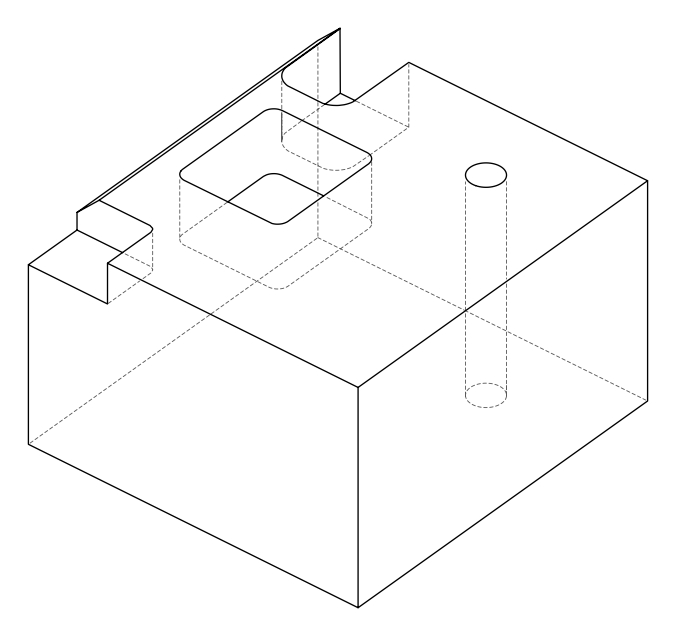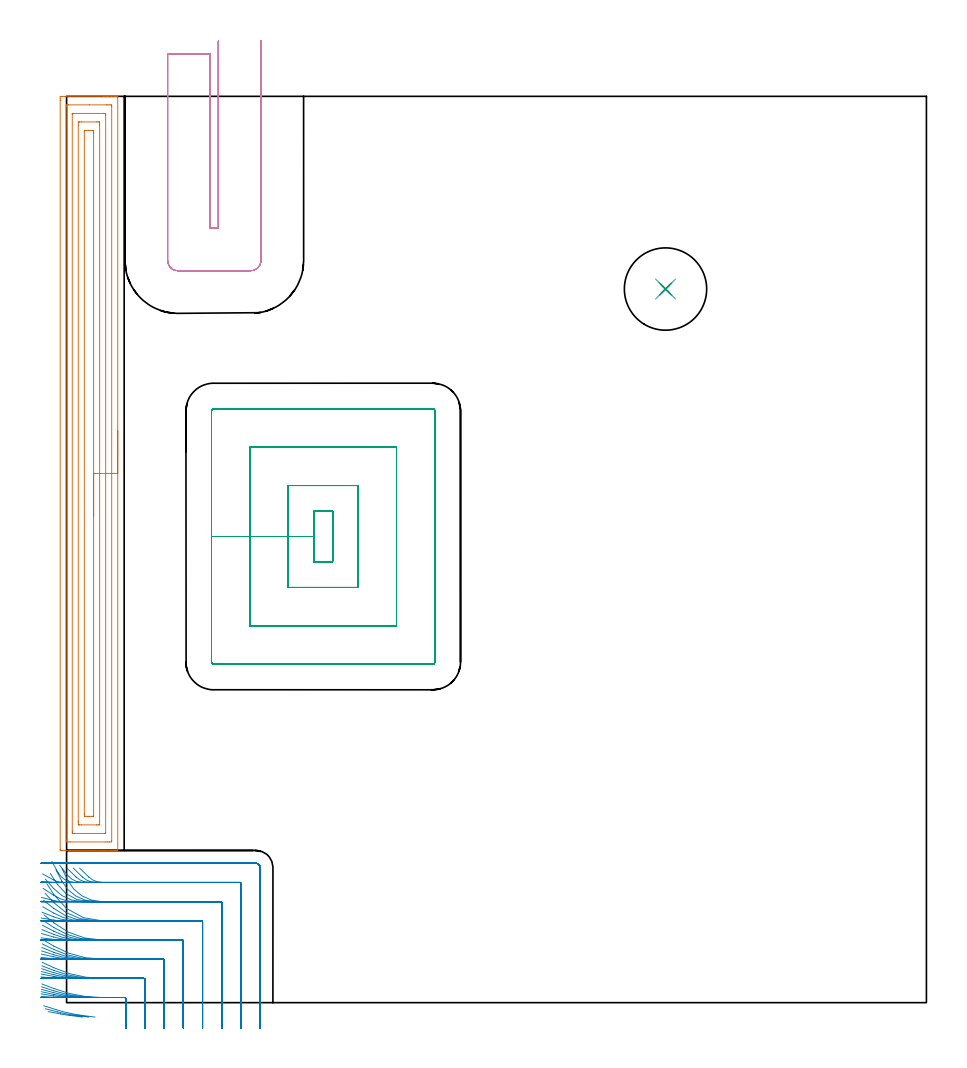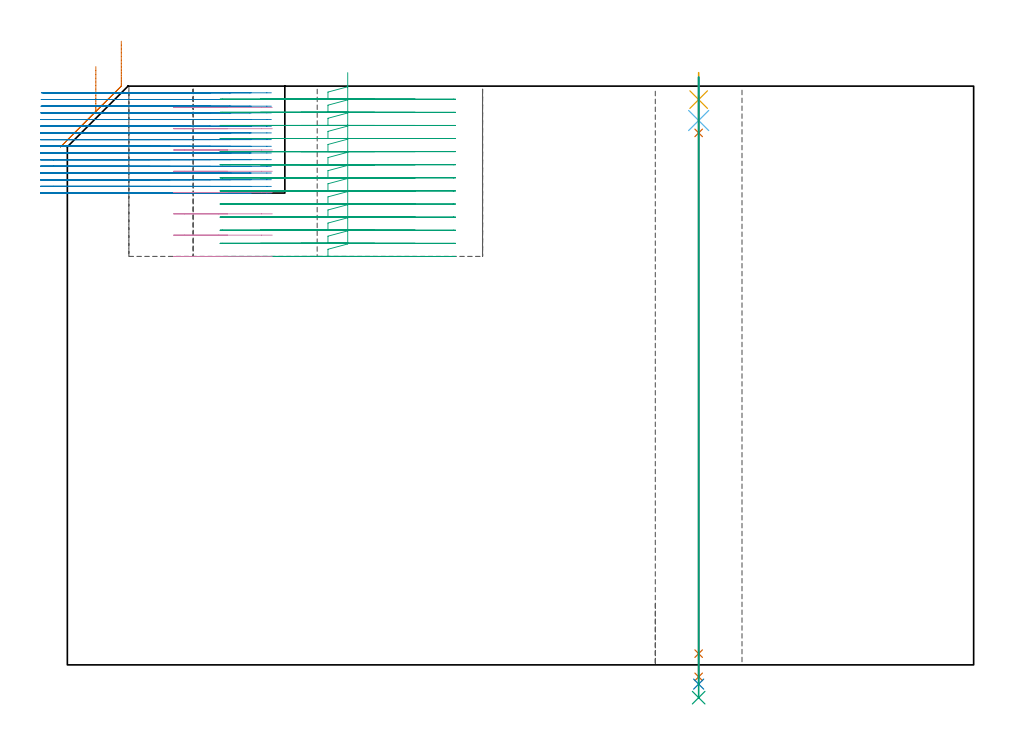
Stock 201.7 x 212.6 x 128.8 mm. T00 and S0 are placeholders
(PLAN: 9 operations, 8 tool changes, 45 min)
(1 AREA_MILL | FG_CHAMFER_SURFACE | UGT0205_001 | 7.36 min | 16753 mm3)
(2 MILL_CORNER_NOTCH_RECTANGULAR | CORNER_NOTCH_RECTANGULAR | UGT0201_014 | Follow Part, ap 1.5, ae 75% | 17.65 min | 40410 mm3)
(3 MILL_RECTANGULAR_POCKET | POCKET_RECTANGULAR_STRAIGHT | NXT0201_011 | Follow Part, ap 3, ae 75% | 14.61 min | 174144 mm3)
(4 MILL_SLOT | SLOT_PARTIAL_RECTANGULAR | UGT0201_094 | Follow Part, ap 5, ae 75% | 3.65 min | 78325 mm3)
(5 SPOT_DRILL | STEP1HOLE | NXT0321_9005460120000 | 0.05 min | 182 mm3)
(6 DRILL_BLIND_HOLE_INTO_CENTER | STEP1HOLE | NXT0301_022 | 0.04 min | 94 mm3)
(7 GUN_DRILL_THROUGH_HOLE | STEP1HOLE | UGT0307_001 | 0.57 min | 2379 mm3)
(8 SPADE_DRILL_TO_ENLARGE_THROUGH_HOLE | STEP1HOLE | UGT0306_003 | 0.54 min | 13143 mm3)
(9 DRILL_TO_ENLARGE_THROUGH_HOLE | STEP1HOLE | UGT0301_260 | 0.55 min | 21859 mm3)
(TOOL UGT0205_001 | Chamfer Mill 20 x 3 x 45 deg. | D20 FL50 Z2)
(TOOL UGT0201_014 | End mill 6 mm | D6 FL24 Z4)
(TOOL NXT0201_011 | ENDMILL 12mm [2P460-1200-NA 1630] | D12 FL38 Z6)
(TOOL UGT0201_094 | End mill 20 mm | D20 FL38 Z4)
(TOOL NXT0321_9005460120000 | NC Spot Drill, 142deg, 12mm, Carbide, Uncoated | D12 PA142 FL30 Z2)
(TOOL NXT0301_022 | Carbide Drill 5.1mm [860.1-0510-015A1-MM 2214] | D5.1 PA140 FL28 Z2)
(TOOL UGT0307_001 | Gun Drill 5 mm | D5 PA130 FL24 Z1)
(TOOL UGT0306_003 | Spade Drill 12.5mm | D12.5 PA132 FL10 Z2)
(TOOL UGT0301_260 | Twist Drill 19.3 mm | D19.3 PA118 FL140 Z2)
(OP 1 AREA_MILL)
G17 G21 G94 G90
T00 M6
G54
G17 G0 G90 X12. Y134.15 S1061 M3
G43 Z138.8 H0
G94 G1 Y134.112 Z137.928 F250.
Y133.998 Z137.063
Y133.809 Z136.212
Y133.547 Z135.38
Y133.213 Z134.574
Y132.81 Z133.8
Y132.342 Z133.064
Y131.81 Z132.372
Y131.221 Z131.729
Y130.578 Z131.139
Y129.886 Z130.608
Y129.15 Z130.14
Y128.376 Z129.737
Y127.57 Z129.403
Y126.738 Z129.141
Y125.886 Z128.952
Y125.022 Z128.838
Y124.15 Z128.8
Y35.852
X11.997 Y35.71 Z128.788
X11.97 Y35.707 Z128.761
X11.634 Y35.7 Z128.434
X11.18 Z127.979
X10.575 Z127.37
X9.386 Z126.183
X8.8 Z125.594
X-1.257 Y35.701 Z115.541
X-1.492 Y35.71 Z115.306
X-1.499 Y35.945 Z115.299
Y35.978
X-1.5 Y211.65 Z115.3
X-1.499 Y212.002 Z115.301
X-1.494 Y212.536 Z115.303
X-1.492 Y212.592 Z115.306
X-0.963 Y212.596 Z115.834
X-0.368 Y212.6 Z116.429
X8.8 Z125.594
X9.386 Z126.183
X9.688 Z126.484
X10.273 Z127.07
X10.575 Z127.37
X11.18 Z127.979
X11.463 Z128.262
X11.635 Z128.434
X11.97 Y212.593 Z128.761
X11.997 Y212.59 Z128.788
X12. Y212.448 Z128.8
Y124.15
X10.586 Z127.386
Y38.071
X10.575 Y37.71 Z127.375
X10.066 Y37.702 Z126.866
X9.688 Y37.7 Z126.488
X9.18 Z125.98
X0.812 Z117.612
X0.302 Y37.702 Z117.102
X-0.075 Y37.71 Z116.725
X-0.086 Y38.082 Z116.714
Y38.092
Y210.229
X-0.075 Y210.59 Z116.725
X0.434 Y210.598 Z117.234
X5.314 Y210.6 Z122.114
X9.308 Z126.108
X9.688 Z126.488
X10.198 Y210.598 Z126.998
X10.575 Y210.59 Z127.375
X10.585 Y210.218 Z127.385
X10.586 Y210.208 Z127.386
Y124.15
X9.172 Z125.972
X9.171 Y39.865 Z125.971
X9.17 Y39.772 Z125.97
X9.168 Y39.727 Z125.968
X9.166 Y39.712 Z125.966
X9.129 Y39.708 Z125.929
X8.964 Y39.701 Z125.764
X1.7 Y39.7 Z118.5
X1.535 Y39.702 Z118.335
X1.426 Y39.705 Z118.226
X1.343 Y39.71 Z118.143
X1.335 Y39.743 Z118.135
X1.333 Y39.865 Z118.133
X1.329 Y40.238 Z118.129
Y208.435
X1.33 Y208.528 Z118.13
X1.332 Y208.573 Z118.132
X1.334 Y208.588 Z118.134
X1.371 Y208.592 Z118.171
X1.536 Y208.599 Z118.336
X8.8 Y208.6 Z125.6
X8.965 Y208.598 Z125.765
X9.074 Y208.595 Z125.874
X9.157 Y208.59 Z125.957
X9.165 Y208.557 Z125.965
X9.167 Y208.435 Z125.967
X9.171 Y208.062 Z125.971
X9.172 Y124.15 Z125.972
X7.757 Z124.557
Y42.541
X7.753 Y41.81 Z124.553
X7.75 Y41.71 Z124.55
X7.653 Y41.706 Z124.453
X7.444 Y41.702 Z124.244
X7.025 Y41.7 Z123.825
X3.424 Z120.224
X3.038 Y41.702 Z119.838
X2.845 Y41.706 Z119.645
X2.754 Y41.71 Z119.554
X2.75 Y41.773 Z119.55
X2.744 Y42.384 Z119.544
X2.743 Y42.541 Z119.543
Y205.759
X2.747 Y206.49 Z119.547
X2.75 Y206.59 Z119.55
X2.847 Y206.594 Z119.647
X3.056 Y206.598 Z119.856
X3.475 Y206.6 Z120.275
X7.076 Z123.876
X7.462 Y206.598 Z124.262
X7.655 Y206.594 Z124.455
X7.746 Y206.59 Z124.546
X7.75 Y206.527 Z124.55
X7.756 Y205.916 Z124.556
X7.757 Y205.759 Z124.557
Y124.15
X6.343 Z123.143
Y43.912
X6.341 Y43.774 Z123.141
X6.338 Y43.725 Z123.138
X6.335 Y43.709 Z123.135
X6.331 Y43.706 Z123.131
X6.293 Y43.703 Z123.093
X6.138 Y43.701 Z122.938
X5.872 Y43.7 Z122.672
X5.25 Z122.05
X4.983 Y43.701 Z121.783
X4.362 Y43.71 Z121.162
X4.164 Y43.715 Z120.964
X4.159 Y44.118 Z120.959
X4.158 Y44.325 Z120.958
X4.157 Y204.388 Z120.957
X4.159 Y204.526 Z120.959
X4.162 Y204.575 Z120.962
X4.165 Y204.591 Z120.965
X4.169 Y204.594 Z120.969
X4.207 Y204.597 Z121.007
X4.362 Y204.599 Z121.162
X4.628 Y204.6 Z121.428
X5.25 Z122.05
X5.517 Y204.599 Z122.317
X6.138 Y204.59 Z122.938
X6.336 Y204.585 Z123.136
X6.341 Y204.182 Z123.141
X6.342 Y203.975 Z123.142
X6.343 Y124.15 Z123.143
Y123.278 Z123.181
Y122.414 Z123.295
Y121.562 Z123.484
Y120.73 Z123.746
Y119.924 Z124.08
Y119.15 Z124.483
Y118.414 Z124.952
Y117.722 Z125.483
Y117.079 Z126.072
Y116.49 Z126.715
Y115.958 Z127.407
Y115.49 Z128.143
Y115.087 Z128.917
Y114.753 Z129.723
Y114.491 Z130.555
Y114.302 Z131.407
Y114.188 Z132.272
Y114.15 Z133.143
G0 Z138.8
M5
M2
(OP 2 MILL_CORNER_NOTCH_RECTANGULAR)
G17 G21 G94 G90
T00 M6
G54
G17 G0 G90 X6.677 Y-3.386 S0 M3
G43 Z138.8 H0
Z127.312
G94 G1 X3.702 Y-3. F250.
G2 X-2.524 Y-1.622 R36.
G1 X-5.384 Y-0.716
G0 Z138.8
X13.9 Y-6.
Z127.312
G1 Y-3.
Y0.903 F500.
G3 X13.603 Y1.2 R0.3
G1 X8.34
G2 X-3. Y3.312 R31.5
G1 X-5.799 Y4.392 F250.
G0 Z138.8
X18.4 Y-6.
Z127.312
G1 Y-3.
Y5.402 F500.
G3 X18.102 Y5.7 R0.3
G1 X8.34
G2 X-3. Y8.197 R27.
G1 X-5.723 Y9.457 F250.
G0 Z138.8
X22.9 Y-6.
Z127.312
G1 Y-3.
Y9.902 F500.
G3 X22.602 Y10.2 R0.3
G1 X8.34
G2 X-3. Y13.267 R22.5
G1 X-5.591 Y14.779 F250.
G0 Z138.8
X27.4 Y-6.
Z127.312
G1 Y-3.
Y14.402 F500.
G3 X27.102 Y14.7 R0.3
G1 X8.34
G2 X-3. Y18.721 R18.
G1 X-5.33 Y20.611 F250.
G0 Z138.8
X31.9 Y-6.
Z127.312
G1 Y-3.
Y18.902 F500.
G3 X31.602 Y19.2 R0.3
G1 X8.34
G2 X-3. Y25.375 R13.5
G1 X-4.628 Y27.895 F250.
G0 Z138.8
X36.4 Y-6.
Z127.312
G1 Y-3.
Y23.402 F500.
G3 X36.102 Y23.7 R0.3
G1 X8.34
G2 X0.278 Y28.701 R9.
G1 X-1.056 Y31.388 F250.
G0 Z138.8
X40.9 Y-6.
Z127.312
G1 Y-3.
Y27.902 F500.
G3 X40.602 Y28.2 R0.3
G1 X8.34
G2 X5.206 Y29.471 R4.5
G1 X3.053 Y31.561 F250.
G0 Z138.8
X45.4 Y-6.
Z127.312
G1 Y-3.
Y31.7 F500.
G3 X44.4 Y32.7 R1.
G1 X8.34
X5.34 F250.
G0 Z138.8
X5.189 Y-3.386
Z125.825
G1 X2.214 Y-3.
G2 X-2.062 Y-2.179 R36.
G1 X-4.969 Y-1.436
G0 Z138.8
X13.9 Y-6.
Z125.825
G1 Y-3.
Y0.903 F500.
G3 X13.603 Y1.2 R0.3
G1 X6.852
G2 X-3. Y2.78 R31.5
G1 X-5.849 Y3.719 F250.
G0 Z138.8
X18.4 Y-6.
Z125.825
G1 Y-3.
Y5.402 F500.
G3 X18.102 Y5.7 R0.3
G1 X6.852
G2 X-3. Y7.562 R27.
G1 X-5.793 Y8.656 F250.
G0 Z138.8
X22.9 Y-6.
Z125.825
G1 Y-3.
Y9.902 F500.
G3 X22.602 Y10.2 R0.3
G1 X6.852
G2 X-3. Y12.472 R22.5
G1 X-5.697 Y13.785 F250.
G0 Z138.8
X27.4 Y-6.
Z125.825
G1 Y-3.
Y14.402 F500.
G3 X27.102 Y14.7 R0.3
G1 X6.852
G2 X-3. Y17.636 R18.
G1 X-5.511 Y19.278 F250.
G0 Z138.8
X31.9 Y-6.
Z125.825
G1 Y-3.
Y18.902 F500.
G3 X31.602 Y19.2 R0.3
G1 X6.852
G2 X-3. Y23.47 R13.5
G1 X-5.051 Y25.66 F250.
G0 Z138.8
X36.4 Y-6.
Z125.825
G1 Y-3.
Y23.402 F500.
G3 X36.102 Y23.7 R0.3
G1 X6.852
G2 X-1.103 Y28.491 R9.
G1 X-2.506 Y31.142 F250.
G0 Z138.8
X40.9 Y-6.
Z125.825
G1 Y-3.
Y27.902 F500.
G3 X40.602 Y28.2 R0.3
G1 X6.852
G2 X3.717 Y29.472 R4.5
G1 X1.565 Y31.562 F250.
G0 Z138.8
X45.4 Y-6.
Z125.825
G1 Y-3.
Y31.7 F500.
G3 X44.4 Y32.7 R1.
G1 X6.852
X3.852 F250.
G0 Z138.8
X3.7 Y-3.386
Z124.337
G1 X0.725 Y-3.
G2 X-1.383 Y-2.662 R36.
G1 X-4.33 Y-2.1
G0 Z138.8
X13.9 Y-6.
Z124.337
G1 Y-3.
Y0.903 F500.
G3 X13.603 Y1.2 R0.3
G1 X5.363
G2 X-3. Y2.331 R31.5
G1 X-5.892 Y3.127 F250.
G0 Z138.8
X18.4 Y-6.
Z124.337
G1 Y-3.
Y5.402 F500.
G3 X18.102 Y5.7 R0.3
G1 X5.363
G2 X-3. Y7.028 R27.
G1 X-5.852 Y7.957 F250.
G0 Z138.8
X22.9 Y-6.
Z124.337
G1 Y-3.
Y9.902 F500.
G3 X22.602 Y10.2 R0.3
G1 X5.363
G2 X-3. Y11.812 R22.5
G1 X-5.785 Y12.927 F250.
G0 Z138.8
X27.4 Y-6.
Z124.337
G1 Y-3.
Y14.402 F500.
G3 X27.102 Y14.7 R0.3
G1 X5.363
G2 X-3. Y16.761 R18.
G1 X-5.657 Y18.155 F250.
G0 Z138.8
X31.9 Y-6.
Z124.337
G1 Y-3.
Y18.902 F500.
G3 X31.602 Y19.2 R0.3
G1 X5.363
G2 X-3. Y22.103 R13.5
G1 X-5.355 Y23.961 F250.
G0 Z138.8
X36.4 Y-6.
Z124.337
G1 Y-3.
Y23.402 F500.
G3 X36.102 Y23.7 R0.3
G1 X5.363
G2 X-2.185 Y27.798 R9.
G1 X-3.819 Y30.314 F250.
G0 Z138.8
X40.9 Y-6.
Z124.337
G1 Y-3.
Y27.902 F500.
G3 X40.602 Y28.2 R0.3
G1 X5.363
G2 X2.228 Y29.472 R4.5
G1 X0.076 Y31.562 F250.
G0 Z138.8
X45.4 Y-6.
Z124.337
G1 Y-3.
Y31.7 F500.
G3 X44.4 Y32.7 R1.
G1 X5.363
X2.363 F250.
G0 Z138.8
X13.9 Y-6.
Z122.85
G1 Y-3.
Y0.903 F500.
G3 X13.603 Y1.2 R0.3
G1 X3.743
G2 X-3. Y1.93 R31.5
G1 X-5.93 Y2.572 F250.
G0 Z138.8
X18.4 Y-6.
Z122.85
G1 Y-3.
Y5.402 F500.
G3 X18.102 Y5.7 R0.3
G1 X3.743
G2 X-3. Y6.555 R27.
G1 X-5.905 Y7.305 F250.
G0 Z138.8
X22.9 Y-6.
Z122.85
G1 Y-3.
Y9.902 F500.
G3 X22.602 Y10.2 R0.3
G1 X3.743
G2 X-3. Y11.234 R22.5
G1 X-5.862 Y12.133 F250.
G0 Z138.8
X27.4 Y-6.
Z122.85
G1 Y-3.
Y14.402 F500.
G3 X27.102 Y14.7 R0.3
G1 X3.743
G2 X-3. Y16.011 R18.
G1 X-5.782 Y17.134 F250.
G0 Z138.8
X31.9 Y-6.
Z122.85
G1 Y-3.
Y18.902 F500.
G3 X31.602 Y19.2 R0.3
G1 X3.743
G2 X-3. Y21.004 R13.5
G1 X-5.599 Y22.503 F250.
G0 Z138.8
X36.4 Y-6.
Z122.85
G1 Y-3.
Y23.402 F500.
G3 X36.102 Y23.7 R0.3
G1 X3.743
G2 X-3. Y26.739 R9.
G1 X-4.987 Y28.986 F250.
G0 Z138.8
X40.9 Y-6.
Z122.85
G1 Y-3.
Y27.902 F500.
G3 X40.602 Y28.2 R0.3
G1 X3.743
G2 X0.211 Y29.911 R4.5
G1 X-1.648 Y32.266 F250.
G0 Z138.8
X45.4 Y-6.
Z122.85
G1 Y-3.
Y31.7 F500.
G3 X44.4 Y32.7 R1.
G1 X3.743
X0.743 F250.
G0 Z138.8
X13.9 Y-6.
Z121.362
G1 Y-3.
Y0.903 F500.
G3 X13.603 Y1.2 R0.3
G1 X1.928
G2 X-3. Y1.588 R31.5
G1 X-5.963 Y2.057 F250.
G0 Z138.8
X18.4 Y-6.
Z121.362
G1 Y-3.
Y5.402 F500.
G3 X18.102 Y5.7 R0.3
G1 X1.928
G2 X-3. Y6.153 R27.
G1 X-5.95 Y6.701 F250.
G0 Z138.8
X22.9 Y-6.
Z121.362
G1 Y-3.
Y9.902 F500.
G3 X22.602 Y10.2 R0.3
G1 X1.928
G2 X-3. Y10.746 R22.5
G1 X-5.927 Y11.403 F250.
G0 Z138.8
X27.4 Y-6.
Z121.362
G1 Y-3.
Y14.402 F500.
G3 X27.102 Y14.7 R0.3
G1 X1.928
G2 X-3. Y15.388 R18.
G1 X-5.885 Y16.209 F250.
G0 Z138.8
X31.9 Y-6.
Z121.362
G1 Y-3.
Y18.902 F500.
G3 X31.602 Y19.2 R0.3
G1 X1.928
G2 X-3. Y20.131 R13.5
G1 X-5.793 Y21.227 F250.
G0 Z138.8
X36.4 Y-6.
Z121.362
G1 Y-3.
Y23.402 F500.
G3 X36.102 Y23.7 R0.3
G1 X1.928
G2 X-3. Y25.169 R9.
G1 X-5.51 Y26.811 F250.
G0 Z138.8
X40.9 Y-6.
Z121.362
G1 Y-3.
Y27.902 F500.
G3 X40.602 Y28.2 R0.3
G1 X1.928
G2 X-2.009 Y30.521 R4.5
G1 X-3.462 Y33.145 F250.
G0 Z138.8
X45.4 Y-6.
Z121.362
G1 Y-3.
Y31.7 F500.
G3 X44.4 Y32.7 R1.
G1 X1.928
X-1.072 F250.
G0 Z138.8
X13.9 Y-6.
Z119.875
G1 Y-3.
Y0.903 F500.
G3 X13.603 Y1.2 R0.3
G1 X-0.827
G2 X-3. Y1.275 R31.5
G1 X-5.993 Y1.482 F250.
G0 Z138.8
X18.4 Y-6.
Z119.875
G1 Y-3.
Y5.402 F500.
G3 X18.102 Y5.7 R0.3
G1 X-0.827
G2 X-3. Y5.788 R27.
G1 X-5.99 Y6.029 F250.
G0 Z138.8
X22.9 Y-6.
Z119.875
G1 Y-3.
Y9.902 F500.
G3 X22.602 Y10.2 R0.3
G1 X-0.827
G2 X-3. Y10.305 R22.5
G1 X-5.986 Y10.595 F250.
G0 Z138.8
X27.4 Y-6.
Z119.875
G1 Y-3.
Y14.402 F500.
G3 X27.102 Y14.7 R0.3
G1 X-0.827
G2 X-3. Y14.832 R18.
G1 X-5.978 Y15.194 F250.
G0 Z138.8
X31.9 Y-6.
Z119.875
G1 Y-3.
Y18.902 F500.
G3 X31.602 Y19.2 R0.3
G1 X-0.827
G2 X-3. Y19.376 R13.5
G1 X-5.961 Y19.859 F250.
G0 Z138.8
X36.4 Y-6.
Z119.875
G1 Y-3.
Y23.402 F500.
G3 X36.102 Y23.7 R0.3
G1 X-0.827
G2 X-3. Y23.966 R9.
G1 X-5.911 Y24.691 F250.
G0 Z138.8
X40.9 Y-6.
Z119.875
G1 Y-3.
Y27.902 F500.
G3 X40.602 Y28.2 R0.3
G1 X-0.827
G2 X-3. Y28.76 R4.5
G1 X-5.627 Y30.208 F250.
G0 Z138.8
X45.4 Y-6.
Z119.875
G1 Y-3.
Y31.7 F500.
G3 X44.4 Y32.7 R1.
G1 X-0.827
X-3.827 F250.
G0 Z138.8
X13.9 Y-6.
Z118.387
G1 Y-3.
Y0.903 F500.
G3 X13.603 Y1.2 R0.3
G1 X-2.686
G2 X-3. Y1.202 R31.5
G1 X-6. Y1.231 F250.
G0 Z138.8
X18.4 Y-6.
Z118.387
G1 Y-3.
Y5.402 F500.
G3 X18.102 Y5.7 R0.3
G1 X-2.686
G2 X-3. Y5.702 R27.
G1 X-6. Y5.737 F250.
G0 Z138.8
X22.9 Y-6.
Z118.387
G1 Y-3.
Y9.902 F500.
G3 X22.602 Y10.2 R0.3
G1 X-2.686
G2 X-3. Y10.202 R22.5
G1 X-6. Y10.244 F250.
G0 Z138.8
X27.4 Y-6.
Z118.387
G1 Y-3.
Y14.402 F500.
G3 X27.102 Y14.7 R0.3
G1 X-2.686
G2 X-3. Y14.703 R18.
G1 X-6. Y14.755 F250.
G0 Z138.8
X31.9 Y-6.
Z118.387
G1 Y-3.
Y18.902 F500.
G3 X31.602 Y19.2 R0.3
G1 X-2.686
G2 X-3. Y19.204 R13.5
G1 X-5.999 Y19.273 F250.
G0 Z138.8
X36.4 Y-6.
Z118.387
G1 Y-3.
Y23.402 F500.
G3 X36.102 Y23.7 R0.3
G1 X-2.686
G2 X-3. Y23.705 R9.
G1 X-5.998 Y23.81 F250.
G0 Z138.8
X40.9 Y-6.
Z118.387
G1 Y-3.
Y27.902 F500.
G3 X40.602 Y28.2 R0.3
G1 X-2.686
G2 X-3. Y28.211 R4.5
G1 X-5.993 Y28.42 F250.
G0 Z138.8
X45.4 Y-6.
Z118.387
G1 Y-3.
Y31.7 F500.
G3 X44.4 Y32.7 R1.
G1 X-2.686
X-5.686 F250.
G0 Z138.8
X13.9 Y-6.
Z116.9
G1 Y-3.
Y0.903 F500.
G3 X13.603 Y1.2 R0.3
G1 X-3.
X-6. F250.
G0 Z138.8
X18.4 Y-6.
Z116.9
G1 Y-3.
Y5.402 F500.
G3 X18.102 Y5.7 R0.3
G1 X-3.
X-6. F250.
G0 Z138.8
X22.9 Y-6.
Z116.9
G1 Y-3.
Y9.902 F500.
G3 X22.602 Y10.2 R0.3
G1 X-3.
X-6. F250.
G0 Z138.8
X27.4 Y-6.
Z116.9
G1 Y-3.
Y14.402 F500.
G3 X27.102 Y14.7 R0.3
G1 X-3.
X-6. F250.
G0 Z138.8
X31.9 Y-6.
Z116.9
G1 Y-3.
Y18.902 F500.
G3 X31.602 Y19.2 R0.3
G1 X-3.
X-6. F250.
G0 Z138.8
X36.4 Y-6.
Z116.9
G1 Y-3.
Y23.402 F500.
G3 X36.102 Y23.7 R0.3
G1 X-3.
X-6. F250.
G0 Z138.8
X40.9 Y-6.
Z116.9
G1 Y-3.
Y27.902 F500.
G3 X40.602 Y28.2 R0.3
G1 X-3.
X-6. F250.
G0 Z138.8
X45.4 Y-6.
Z116.9
G1 Y-3.
Y31.7 F500.
G3 X44.4 Y32.7 R1.
G1 X-3.
X-6. F250.
G0 Z138.8
X13.9 Y-6.
Z115.412
G1 Y-3.
Y0.903 F500.
G3 X13.603 Y1.2 R0.3
G1 X-3.
X-6. F250.
G0 Z138.8
X18.4 Y-6.
Z115.412
G1 Y-3.
Y5.402 F500.
G3 X18.102 Y5.7 R0.3
G1 X-3.
X-6. F250.
G0 Z138.8
X22.9 Y-6.
Z115.412
G1 Y-3.
Y9.902 F500.
G3 X22.602 Y10.2 R0.3
G1 X-3.
X-6. F250.
G0 Z138.8
X27.4 Y-6.
Z115.412
G1 Y-3.
Y14.402 F500.
G3 X27.102 Y14.7 R0.3
G1 X-3.
X-6. F250.
G0 Z138.8
X31.9 Y-6.
Z115.412
G1 Y-3.
Y18.902 F500.
G3 X31.602 Y19.2 R0.3
G1 X-3.
X-6. F250.
G0 Z138.8
X36.4 Y-6.
Z115.412
G1 Y-3.
Y23.402 F500.
G3 X36.102 Y23.7 R0.3
G1 X-3.
X-6. F250.
G0 Z138.8
X40.9 Y-6.
Z115.412
G1 Y-3.
Y27.902 F500.
G3 X40.602 Y28.2 R0.3
G1 X-3.
X-6. F250.
G0 Z138.8
X45.4 Y-6.
Z115.412
G1 Y-3.
Y31.7 F500.
G3 X44.4 Y32.7 R1.
G1 X-3.
X-6. F250.
G0 Z138.8
X13.9 Y-6.
Z113.925
G1 Y-3.
Y0.903 F500.
G3 X13.603 Y1.2 R0.3
G1 X-3.
X-6. F250.
G0 Z138.8
X18.4 Y-6.
Z113.925
G1 Y-3.
Y5.402 F500.
G3 X18.102 Y5.7 R0.3
G1 X-3.
X-6. F250.
G0 Z138.8
X22.9 Y-6.
Z113.925
G1 Y-3.
Y9.902 F500.
G3 X22.602 Y10.2 R0.3
G1 X-3.
X-6. F250.
G0 Z138.8
X27.4 Y-6.
Z113.925
G1 Y-3.
Y14.402 F500.
G3 X27.102 Y14.7 R0.3
G1 X-3.
X-6. F250.
G0 Z138.8
X31.9 Y-6.
Z113.925
G1 Y-3.
Y18.902 F500.
G3 X31.602 Y19.2 R0.3
G1 X-3.
X-6. F250.
G0 Z138.8
X36.4 Y-6.
Z113.925
G1 Y-3.
Y23.402 F500.
G3 X36.102 Y23.7 R0.3
G1 X-3.
X-6. F250.
G0 Z138.8
X40.9 Y-6.
Z113.925
G1 Y-3.
Y27.902 F500.
G3 X40.602 Y28.2 R0.3
G1 X-3.
X-6. F250.
G0 Z138.8
X45.4 Y-6.
Z113.925
G1 Y-3.
Y31.7 F500.
G3 X44.4 Y32.7 R1.
G1 X-3.
X-6. F250.
G0 Z138.8
X13.9 Y-6.
Z112.437
G1 Y-3.
Y0.903 F500.
G3 X13.603 Y1.2 R0.3
G1 X-3.
X-6. F250.
G0 Z138.8
X18.4 Y-6.
Z112.437
G1 Y-3.
Y5.402 F500.
G3 X18.102 Y5.7 R0.3
G1 X-3.
X-6. F250.
G0 Z138.8
X22.9 Y-6.
Z112.437
G1 Y-3.
Y9.902 F500.
G3 X22.602 Y10.2 R0.3
G1 X-3.
X-6. F250.
G0 Z138.8
X27.4 Y-6.
Z112.437
G1 Y-3.
Y14.402 F500.
G3 X27.102 Y14.7 R0.3
G1 X-3.
X-6. F250.
G0 Z138.8
X31.9 Y-6.
Z112.437
G1 Y-3.
Y18.902 F500.
G3 X31.602 Y19.2 R0.3
G1 X-3.
X-6. F250.
G0 Z138.8
X36.4 Y-6.
Z112.437
G1 Y-3.
Y23.402 F500.
G3 X36.102 Y23.7 R0.3
G1 X-3.
X-6. F250.
G0 Z138.8
X40.9 Y-6.
Z112.437
G1 Y-3.
Y27.902 F500.
G3 X40.602 Y28.2 R0.3
G1 X-3.
X-6. F250.
G0 Z138.8
X45.4 Y-6.
Z112.437
G1 Y-3.
Y31.7 F500.
G3 X44.4 Y32.7 R1.
G1 X-3.
X-6. F250.
G0 Z138.8
X13.9 Y-6.
Z110.95
G1 Y-3.
Y0.903 F500.
G3 X13.603 Y1.2 R0.3
G1 X-3.
X-6. F250.
G0 Z138.8
X18.4 Y-6.
Z110.95
G1 Y-3.
Y5.402 F500.
G3 X18.102 Y5.7 R0.3
G1 X-3.
X-6. F250.
G0 Z138.8
X22.9 Y-6.
Z110.95
G1 Y-3.
Y9.902 F500.
G3 X22.602 Y10.2 R0.3
G1 X-3.
X-6. F250.
G0 Z138.8
X27.4 Y-6.
Z110.95
G1 Y-3.
Y14.402 F500.
G3 X27.102 Y14.7 R0.3
G1 X-3.
X-6. F250.
G0 Z138.8
X31.9 Y-6.
Z110.95
G1 Y-3.
Y18.902 F500.
G3 X31.602 Y19.2 R0.3
G1 X-3.
X-6. F250.
G0 Z138.8
X36.4 Y-6.
Z110.95
G1 Y-3.
Y23.402 F500.
G3 X36.102 Y23.7 R0.3
G1 X-3.
X-6. F250.
G0 Z138.8
X40.9 Y-6.
Z110.95
G1 Y-3.
Y27.902 F500.
G3 X40.602 Y28.2 R0.3
G1 X-3.
X-6. F250.
G0 Z138.8
X45.4 Y-6.
Z110.95
G1 Y-3.
Y31.7 F500.
G3 X44.4 Y32.7 R1.
G1 X-3.
X-6. F250.
G0 Z138.8
X13.9 Y-6.
Z109.462
G1 Y-3.
Y0.903 F500.
G3 X13.603 Y1.2 R0.3
G1 X-3.
X-6. F250.
G0 Z138.8
X18.4 Y-6.
Z109.462
G1 Y-3.
Y5.402 F500.
G3 X18.102 Y5.7 R0.3
G1 X-3.
X-6. F250.
G0 Z138.8
X22.9 Y-6.
Z109.462
G1 Y-3.
Y9.902 F500.
G3 X22.602 Y10.2 R0.3
G1 X-3.
X-6. F250.
G0 Z138.8
X27.4 Y-6.
Z109.462
G1 Y-3.
Y14.402 F500.
G3 X27.102 Y14.7 R0.3
G1 X-3.
X-6. F250.
G0 Z138.8
X31.9 Y-6.
Z109.462
G1 Y-3.
Y18.902 F500.
G3 X31.602 Y19.2 R0.3
G1 X-3.
X-6. F250.
G0 Z138.8
X36.4 Y-6.
Z109.462
G1 Y-3.
Y23.402 F500.
G3 X36.102 Y23.7 R0.3
G1 X-3.
X-6. F250.
G0 Z138.8
X40.9 Y-6.
Z109.462
G1 Y-3.
Y27.902 F500.
G3 X40.602 Y28.2 R0.3
G1 X-3.
X-6. F250.
G0 Z138.8
X45.4 Y-6.
Z109.462
G1 Y-3.
Y31.7 F500.
G3 X44.4 Y32.7 R1.
G1 X-3.
X-6. F250.
G0 Z138.8
X13.9 Y-6.
Z107.975
G1 Y-3.
Y0.903 F500.
G3 X13.603 Y1.2 R0.3
G1 X-3.
X-6. F250.
G0 Z138.8
X18.4 Y-6.
Z107.975
G1 Y-3.
Y5.402 F500.
G3 X18.102 Y5.7 R0.3
G1 X-3.
X-6. F250.
G0 Z138.8
X22.9 Y-6.
Z107.975
G1 Y-3.
Y9.902 F500.
G3 X22.602 Y10.2 R0.3
G1 X-3.
X-6. F250.
G0 Z138.8
X27.4 Y-6.
Z107.975
G1 Y-3.
Y14.402 F500.
G3 X27.102 Y14.7 R0.3
G1 X-3.
X-6. F250.
G0 Z138.8
X31.9 Y-6.
Z107.975
G1 Y-3.
Y18.902 F500.
G3 X31.602 Y19.2 R0.3
G1 X-3.
X-6. F250.
G0 Z138.8
X36.4 Y-6.
Z107.975
G1 Y-3.
Y23.402 F500.
G3 X36.102 Y23.7 R0.3
G1 X-3.
X-6. F250.
G0 Z138.8
X40.9 Y-6.
Z107.975
G1 Y-3.
Y27.902 F500.
G3 X40.602 Y28.2 R0.3
G1 X-3.
X-6. F250.
G0 Z138.8
X45.4 Y-6.
Z107.975
G1 Y-3.
Y31.7 F500.
G3 X44.4 Y32.7 R1.
G1 X-3.
X-6. F250.
G0 Z138.8
X13.9 Y-6.
Z106.487
G1 Y-3.
Y0.903 F500.
G3 X13.603 Y1.2 R0.3
G1 X-3.
X-6. F250.
G0 Z138.8
X18.4 Y-6.
Z106.487
G1 Y-3.
Y5.402 F500.
G3 X18.102 Y5.7 R0.3
G1 X-3.
X-6. F250.
G0 Z138.8
X22.9 Y-6.
Z106.487
G1 Y-3.
Y9.902 F500.
G3 X22.602 Y10.2 R0.3
G1 X-3.
X-6. F250.
G0 Z138.8
X27.4 Y-6.
Z106.487
G1 Y-3.
Y14.402 F500.
G3 X27.102 Y14.7 R0.3
G1 X-3.
X-6. F250.
G0 Z138.8
X31.9 Y-6.
Z106.487
G1 Y-3.
Y18.902 F500.
G3 X31.602 Y19.2 R0.3
G1 X-3.
X-6. F250.
G0 Z138.8
X36.4 Y-6.
Z106.487
G1 Y-3.
Y23.402 F500.
G3 X36.102 Y23.7 R0.3
G1 X-3.
X-6. F250.
G0 Z138.8
X40.9 Y-6.
Z106.487
G1 Y-3.
Y27.902 F500.
G3 X40.602 Y28.2 R0.3
G1 X-3.
X-6. F250.
G0 Z138.8
X45.4 Y-6.
Z106.487
G1 Y-3.
Y31.7 F500.
G3 X44.4 Y32.7 R1.
G1 X-3.
X-6. F250.
G0 Z138.8
X13.9 Y-6.
Z105.
G1 Y-3.
Y0.903 F500.
G3 X13.603 Y1.2 R0.3
G1 X-3.
X-6. F250.
G0 Z138.8
X18.4 Y-6.
Z105.
G1 Y-3.
Y5.402 F500.
G3 X18.102 Y5.7 R0.3
G1 X-3.
X-6. F250.
G0 Z138.8
X22.9 Y-6.
Z105.
G1 Y-3.
Y9.902 F500.
G3 X22.602 Y10.2 R0.3
G1 X-3.
X-6. F250.
G0 Z138.8
X27.4 Y-6.
Z105.
G1 Y-3.
Y14.402 F500.
G3 X27.102 Y14.7 R0.3
G1 X-3.
X-6. F250.
G0 Z138.8
X31.9 Y-6.
Z105.
G1 Y-3.
Y18.902 F500.
G3 X31.602 Y19.2 R0.3
G1 X-3.
X-6. F250.
G0 Z138.8
X36.4 Y-6.
Z105.
G1 Y-3.
Y23.402 F500.
G3 X36.102 Y23.7 R0.3
G1 X-3.
X-6. F250.
G0 Z138.8
X40.9 Y-6.
Z105.
G1 Y-3.
Y27.902 F500.
G3 X40.602 Y28.2 R0.3
G1 X-3.
X-6. F250.
G0 Z138.8
X45.4 Y-6.
Z105.
G1 Y-3.
Y31.7 F500.
G3 X44.4 Y32.7 R1.
G1 X-3.
X-6. F250.
G0 Z138.8
M5
M2
(OP 3 MILL_RECTANGULAR_POCKET)
G17 G21 G94 G90
T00 M6
G54
G17 G0 G90 X62.4 Y103.574 S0 M3
G43 Z138.8 H1
Z131.8
G94 G1 Y115.3 Z128.658 F250.
X58. Z127.479
Y109.35 Z125.885
Y103.4 F500.
X62.4
Y115.3
X58.
Y109.35
X52.
Y97.4
X68.4
Y121.3
X52.
Y109.35
X43.
Y88.4
X77.4
Y130.3
X43.
Y109.35
X34.
Y79.9
G3 X34.5 Y79.4 R0.5
G1 X85.9
G3 X86.4 Y79.9 R0.5
G1 Y138.8
G3 X85.9 Y139.3 R0.5
G1 X34.5
G3 X34. Y138.8 R0.5
G1 Y109.35
Y108.35
G0 X62.4 Y103.574 Z128.885
G1 Y115.3 Z125.742 F250.
X58. Z124.563
Y109.35 Z122.969
Y103.4 F500.
X62.4
Y115.3
X58.
Y109.35
X52.
Y97.4
X68.4
Y121.3
X52.
Y109.35
X43.
Y88.4
X77.4
Y130.3
X43.
Y109.35
X34.
Y79.9
G3 X34.5 Y79.4 R0.5
G1 X85.9
G3 X86.4 Y79.9 R0.5
G1 Y138.8
G3 X85.9 Y139.3 R0.5
G1 X34.5
G3 X34. Y138.8 R0.5
G1 Y109.35
Y108.35
G0 X62.4 Y103.574 Z125.969
G1 Y115.3 Z122.827 F250.
X58. Z121.648
Y109.35 Z120.054
Y103.4 F500.
X62.4
Y115.3
X58.
Y109.35
X52.
Y97.4
X68.4
Y121.3
X52.
Y109.35
X43.
Y88.4
X77.4
Y130.3
X43.
Y109.35
X34.
Y79.9
G3 X34.5 Y79.4 R0.5
G1 X85.9
G3 X86.4 Y79.9 R0.5
G1 Y138.8
G3 X85.9 Y139.3 R0.5
G1 X34.5
G3 X34. Y138.8 R0.5
G1 Y109.35
Y108.35
G0 X62.4 Y103.574 Z123.054
G1 Y115.3 Z119.912 F250.
X58. Z118.733
Y109.35 Z117.138
Y103.4 F500.
X62.4
Y115.3
X58.
Y109.35
X52.
Y97.4
X68.4
Y121.3
X52.
Y109.35
X43.
Y88.4
X77.4
Y130.3
X43.
Y109.35
X34.
Y79.9
G3 X34.5 Y79.4 R0.5
G1 X85.9
G3 X86.4 Y79.9 R0.5
G1 Y138.8
G3 X85.9 Y139.3 R0.5
G1 X34.5
G3 X34. Y138.8 R0.5
G1 Y109.35
Y108.35
G0 X62.4 Y103.574 Z120.138
G1 Y115.3 Z116.996 F250.
X58. Z115.817
Y109.35 Z114.223
Y103.4 F500.
X62.4
Y115.3
X58.
Y109.35
X52.
Y97.4
X68.4
Y121.3
X52.
Y109.35
X43.
Y88.4
X77.4
Y130.3
X43.
Y109.35
X34.
Y79.9
G3 X34.5 Y79.4 R0.5
G1 X85.9
G3 X86.4 Y79.9 R0.5
G1 Y138.8
G3 X85.9 Y139.3 R0.5
G1 X34.5
G3 X34. Y138.8 R0.5
G1 Y109.35
Y108.35
G0 X62.4 Y103.574 Z117.223
G1 Y115.3 Z114.081 F250.
X58. Z112.902
Y109.35 Z111.308
Y103.4 F500.
X62.4
Y115.3
X58.
Y109.35
X52.
Y97.4
X68.4
Y121.3
X52.
Y109.35
X43.
Y88.4
X77.4
Y130.3
X43.
Y109.35
X34.
Y79.9
G3 X34.5 Y79.4 R0.5
G1 X85.9
G3 X86.4 Y79.9 R0.5
G1 Y138.8
G3 X85.9 Y139.3 R0.5
G1 X34.5
G3 X34. Y138.8 R0.5
G1 Y109.35
Y108.35
G0 X62.4 Y103.574 Z114.308
G1 Y115.3 Z111.166 F250.
X58. Z109.987
Y109.35 Z108.392
Y103.4 F500.
X62.4
Y115.3
X58.
Y109.35
X52.
Y97.4
X68.4
Y121.3
X52.
Y109.35
X43.
Y88.4
X77.4
Y130.3
X43.
Y109.35
X34.
Y79.9
G3 X34.5 Y79.4 R0.5
G1 X85.9
G3 X86.4 Y79.9 R0.5
G1 Y138.8
G3 X85.9 Y139.3 R0.5
G1 X34.5
G3 X34. Y138.8 R0.5
G1 Y109.35
Y108.35
G0 X62.4 Y103.574 Z111.392
G1 Y115.3 Z108.25 F250.
X58. Z107.071
Y109.35 Z105.477
Y103.4 F500.
X62.4
Y115.3
X58.
Y109.35
X52.
Y97.4
X68.4
Y121.3
X52.
Y109.35
X43.
Y88.4
X77.4
Y130.3
X43.
Y109.35
X34.
Y79.9
G3 X34.5 Y79.4 R0.5
G1 X85.9
G3 X86.4 Y79.9 R0.5
G1 Y138.8
G3 X85.9 Y139.3 R0.5
G1 X34.5
G3 X34. Y138.8 R0.5
G1 Y109.35
Y108.35
G0 X62.4 Y103.574 Z108.477
G1 Y115.3 Z105.335 F250.
X58. Z104.156
Y109.35 Z102.562
Y103.4 F500.
X62.4
Y115.3
X58.
Y109.35
X52.
Y97.4
X68.4
Y121.3
X52.
Y109.35
X43.
Y88.4
X77.4
Y130.3
X43.
Y109.35
X34.
Y79.9
G3 X34.5 Y79.4 R0.5
G1 X85.9
G3 X86.4 Y79.9 R0.5
G1 Y138.8
G3 X85.9 Y139.3 R0.5
G1 X34.5
G3 X34. Y138.8 R0.5
G1 Y109.35
Y108.35
G0 X62.4 Y103.574 Z105.562
G1 Y115.3 Z102.419 F250.
X58. Z101.24
Y109.35 Z99.646
Y103.4 F500.
X62.4
Y115.3
X58.
Y109.35
X52.
Y97.4
X68.4
Y121.3
X52.
Y109.35
X43.
Y88.4
X77.4
Y130.3
X43.
Y109.35
X34.
Y79.9
G3 X34.5 Y79.4 R0.5
G1 X85.9
G3 X86.4 Y79.9 R0.5
G1 Y138.8
G3 X85.9 Y139.3 R0.5
G1 X34.5
G3 X34. Y138.8 R0.5
G1 Y109.35
Y108.35
G0 X62.4 Y103.574 Z102.646
G1 Y115.3 Z99.504 F250.
X58. Z98.325
Y109.35 Z96.731
Y103.4 F500.
X62.4
Y115.3
X58.
Y109.35
X52.
Y97.4
X68.4
Y121.3
X52.
Y109.35
X43.
Y88.4
X77.4
Y130.3
X43.
Y109.35
X34.
Y79.9
G3 X34.5 Y79.4 R0.5
G1 X85.9
G3 X86.4 Y79.9 R0.5
G1 Y138.8
G3 X85.9 Y139.3 R0.5
G1 X34.5
G3 X34. Y138.8 R0.5
G1 Y109.35
Y108.35
G0 X62.4 Y103.574 Z99.731
G1 Y115.3 Z96.589 F250.
X58. Z95.41
Y109.35 Z93.815
Y103.4 F500.
X62.4
Y115.3
X58.
Y109.35
X52.
Y97.4
X68.4
Y121.3
X52.
Y109.35
X43.
Y88.4
X77.4
Y130.3
X43.
Y109.35
X34.
Y79.9
G3 X34.5 Y79.4 R0.5
G1 X85.9
G3 X86.4 Y79.9 R0.5
G1 Y138.8
G3 X85.9 Y139.3 R0.5
G1 X34.5
G3 X34. Y138.8 R0.5
G1 Y109.35
Y108.35
G0 X62.4 Y103.574 Z96.815
G1 Y115.3 Z93.673 F250.
X58. Z92.494
Y109.35 Z90.9
Y103.4 F500.
X62.4
Y115.3
X58.
Y109.35
X52.
Y97.4
X68.4
Y121.3
X52.
Y109.35
X43.
Y88.4
X77.4
Y130.3
X43.
Y109.35
X34.
Y79.9
G3 X34.5 Y79.4 R0.5
G1 X85.9
G3 X86.4 Y79.9 R0.5
G1 Y138.8
G3 X85.9 Y139.3 R0.5
G1 X34.5
G3 X34. Y138.8 R0.5
G1 Y109.35
Y108.35
G0 Z138.8
M5
M2
(OP 4 MILL_SLOT)
G17 G21 G94 G90
T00 M6
G54
G17 G0 G90 X35.6 Y225.6 S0 M3
G43 Z138.8 H0
Z124.062
G94 G1 Y222.6 F250.
Y181.7 F500.
X33.7
Y222.6
X23.7
Y174.1
G3 X26.1 Y171.7 R2.4
G1 X43.2
G3 X45.6 Y174.1 R2.4
G1 Y222.6
Y225.6 F250.
G0 X35.6 Z119.325
G1 Y222.6
Y181.7 F500.
X33.7
Y222.6
X23.7
Y174.1
G3 X26.1 Y171.7 R2.4
G1 X43.2
G3 X45.6 Y174.1 R2.4
G1 Y222.6
Y225.6 F250.
G0 X35.6 Z114.587
G1 Y222.6
Y181.7 F500.
X33.7
Y222.6
X23.7
Y174.1
G3 X26.1 Y171.7 R2.4
G1 X43.2
G3 X45.6 Y174.1 R2.4
G1 Y222.6
Y225.6 F250.
G0 X35.6 Z109.85
G1 Y222.6
Y181.7 F500.
X33.7
Y222.6
X23.7
Y174.1
G3 X26.1 Y171.7 R2.4
G1 X43.2
G3 X45.6 Y174.1 R2.4
G1 Y222.6
Y225.6 F250.
G0 X35.6 Z105.112
G1 Y222.6
Y181.7 F500.
X33.7
Y222.6
X23.7
Y174.1
G3 X26.1 Y171.7 R2.4
G1 X43.2
G3 X45.6 Y174.1 R2.4
G1 Y222.6
Y225.6 F250.
G0 X35.6 Z100.375
G1 Y222.6
Y181.7 F500.
X33.7
Y222.6
X23.7
Y174.1
G3 X26.1 Y171.7 R2.4
G1 X43.2
G3 X45.6 Y174.1 R2.4
G1 Y222.6
Y225.6 F250.
G0 X35.6 Z95.637
G1 Y222.6
Y181.7 F500.
X33.7
Y222.6
X23.7
Y174.1
G3 X26.1 Y171.7 R2.4
G1 X43.2
G3 X45.6 Y174.1 R2.4
G1 Y222.6
Y225.6 F250.
G0 X35.6 Z90.9
G1 Y222.6
Y181.7 F500.
X33.7
Y222.6
X23.7
Y174.1
G3 X26.1 Y171.7 R2.4
G1 X43.2
G3 X45.6 Y174.1 R2.4
G1 Y222.6
Y225.6 F250.
G0 Z138.8
M5
M2
(OP 5 SPOT_DRILL)
G17 G21 G94 G90
T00 M6
G54
G17 G0 G90 X140.5 Y167.4 S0 M3
G43 Z138.8 H0
G94 G81 G98 Z125.8 F250. R131.8
G80
M5
M2
(OP 6 DRILL_BLIND_HOLE_INTO_CENTER)
G17 G21 G94 G90
T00 M6
G54
G17 G0 G90 X140.5 Y167.4 S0 M3
G43 Z138.8 H1
G94 G81 G98 Z121.15 F250. R130.8
G80
M5
M2
(OP 7 GUN_DRILL_THROUGH_HOLE)
G17 G21 G94 G90
T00 M6
G54
G17 G0 G90 X140.5 Y167.4 M8
G43 Z138.8 H0
Z126.692
S716 M3
G94 G1 Z118.394 F125. M26
G4 X.084
Z2.5 F250.
G4 X.084
Z-2.666 F125.
G4 X.084
M5
M9
G0 Z126.692
Z138.8
M2
(OP 8 SPADE_DRILL_TO_ENLARGE_THROUGH_HOLE)
G17 G21 G94 G90
T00 M6
G54
G17 G0 G90 X140.5 Y167.4 S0 M3
G43 Z138.8 H0
G94 G73 G98 Z-4.283 F250. Q12.098 R130.8
G80
M5
M2
(OP 9 DRILL_TO_ENLARGE_THROUGH_HOLE)
G17 G21 G94 G90
T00 M6
G54
G17 G0 G90 X140.5 Y167.4 S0 M3
G43 Z138.8 H0
G94 G73 G98 Z-7.298 F250. Q17.012 R130.8
G80
M5
M2
